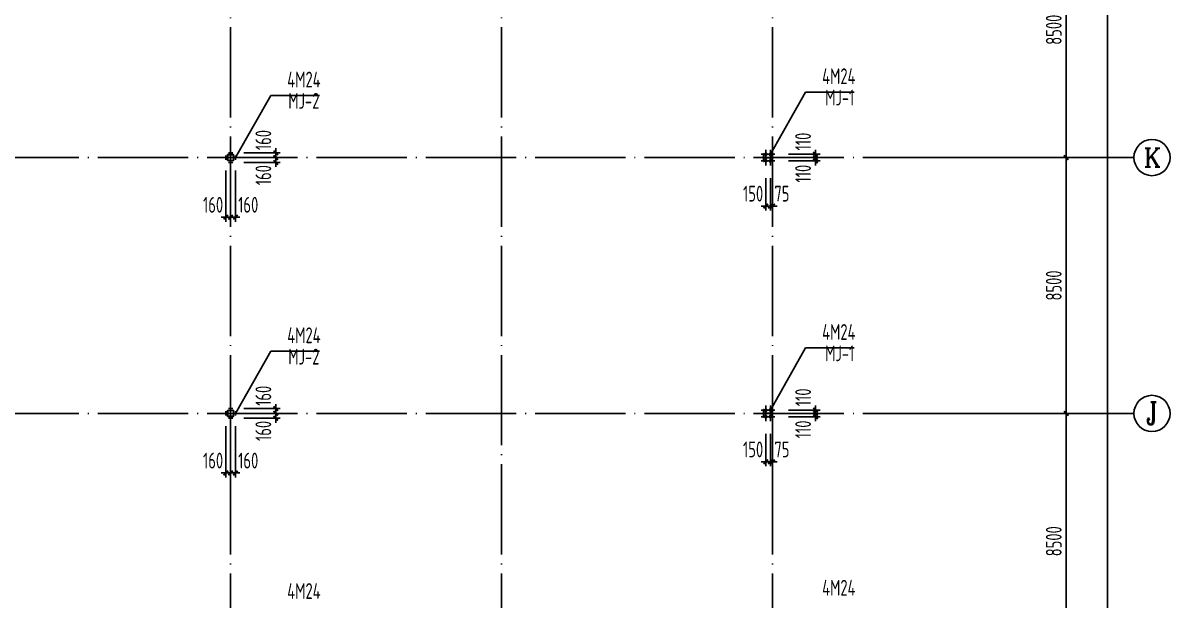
# Model space of a CAD drawing. Extents: x 753177 to 2169292, y -530934 to -273477.
# Drawn here: x 1126425 to 1164523, y -424581 to -405400 of the extents above; entities that cross this region are included whole.
import ezdxf
from ezdxf.enums import TextEntityAlignment as Align

# ---------------------------------------------------------------- set-up
doc = ezdxf.new("R2010")
doc.units = 0
doc.header["$LTSCALE"] = 1500
doc.header["$MEASUREMENT"] = 0
doc.linetypes.add('DASHED', pattern=[0.75, 0.5, -0.25])
doc.linetypes.add('DOTE', pattern=[2.42, 2, -0.2, 0.02, -0.2])
doc.layers.get('Defpoints').update_dxf_attribs({"color": 252})
for name, color, linetype in [('AXIS', 3, 'Continuous'), ('AXIS_TEXT', 7, 'Continuous'), ('BOLT', 252, 'Continuous'), ('Boltx', 252, 'DASHED'), ('DIM', 3, 'Continuous'), ('M_Prof', 2, 'Continuous'), ('TEXT', 7, 'Continuous')]:
    doc.layers.add(name, color=color, linetype=linetype)
doc.styles.add('_TCH_AXIS', font='COMPLEX', dxfattribs={"bigfont": 'GBCBIG'})
doc.styles.add('COMPLEX', font='COMPLEX')
doc.styles.add('TSSD_Dimension', font='Tssdeng.shx', dxfattribs={"width": 0.7, "bigfont": 'hztxt.shx'})
doc.styles.add('TSSD_Label', font='Tssdeng.shx', dxfattribs={"width": 0.7, "bigfont": 'hztxt.shx'})
doc.dimstyles.new('TSSD_150_150', dxfattribs={"dimtxt": 525, "dimasz": 150, "dimexe": 150, "dimexo": 375, "dimgap": 150, "dimtad": 1, "dimdec": 0, "dimzin": 0, "dimdsep": 46, "dimtxsty": 'TSSD_Dimension', "dimblk": 'ARCHTICK', "dimblk1": 'ARCHTICK', "dimblk2": 'ARCHTICK', "dimcen": 0, "dimdle": 150, "dimclrt": 7, "dimadec": 0, "dimazin": 0, "dimtfac": 1, "dimtdec": 0, "dimtix": 1, "dimtmove": 2, "dimatfit": 3, "dimfxl": 0, "dimtolj": 1, "dimtzin": 0, "dimarcsym": 0})

# ---------------------------------------------------------------- blocks, each defined once
blk = doc.blocks.new('_ArchTick')
at = {"color": 0, "linetype": 'ByBlock', "const_width": 0.4}
blk.add_lwpolyline([(-0.5, -0.5), (0.5, 0.5)], dxfattribs=at)
blk = doc.blocks.new('*D42')
at = {"layer": 'AXIS', "color": 0, "lineweight": -2, "transparency": 16777216}
for p, q in [((639125, 117720), (639125, 126520)), ((635750, 126370), (639275, 126370)), ((635750, 117870), (639275, 117870))]:
    blk.add_line(p, q, dxfattribs=at)
at = {"layer": 'Defpoints', "color": 0, "transparency": 16777216}
for p in [(635375, 126370), (639125, 126370), (635375, 117870)]:
    blk.add_point(p, dxfattribs=at)
at = {"layer": 'AXIS', "color": 0, "lineweight": -2, "transparency": 16777216, "xscale": 150, "yscale": 150, "zscale": 150}
for p, rotation in [((639125, 126370), 90), ((639125, 117870), 270)]:
    blk.add_blockref('_ArchTick', p, dxfattribs=dict(at, rotation=rotation))
at = {"layer": 'AXIS', "color": 7, "transparency": 16777216, "insert": (638713, 122120), "char_height": 525, "attachment_point": 5, "rotation": 90, "style": 'TSSD_Dimension'}
blk.add_mtext('\\A1;8500', dxfattribs=at)
blk = doc.blocks.new('*D43')
at = {"layer": 'AXIS', "color": 0, "lineweight": -2, "transparency": 16777216}
for p, q in [((635750, 134870), (639275, 134870)), ((639125, 126220), (639125, 135020)), ((635750, 126370), (639275, 126370))]:
    blk.add_line(p, q, dxfattribs=at)
at = {"layer": 'Defpoints', "color": 0, "transparency": 16777216}
for p in [(635375, 134870), (639125, 134870), (635375, 126370)]:
    blk.add_point(p, dxfattribs=at)
at = {"layer": 'AXIS', "color": 0, "lineweight": -2, "transparency": 16777216, "xscale": 150, "yscale": 150, "zscale": 150}
for p, rotation in [((639125, 134870), 90), ((639125, 126370), 270)]:
    blk.add_blockref('_ArchTick', p, dxfattribs=dict(at, rotation=rotation))
at = {"layer": 'AXIS', "color": 7, "transparency": 16777216, "insert": (638713, 130620), "char_height": 525, "attachment_point": 5, "rotation": 90, "style": 'TSSD_Dimension'}
blk.add_mtext('\\A1;8500', dxfattribs=at)
blk = doc.blocks.new('*D44')
at = {"layer": 'AXIS', "color": 0, "lineweight": -2, "transparency": 16777216}
for p, q in [((635750, 143370), (639275, 143370)), ((639125, 134720), (639125, 143520)), ((635750, 134870), (639275, 134870))]:
    blk.add_line(p, q, dxfattribs=at)
at = {"layer": 'Defpoints', "color": 0, "transparency": 16777216}
for p in [(635375, 143370), (639125, 143370), (635375, 134870)]:
    blk.add_point(p, dxfattribs=at)
at = {"layer": 'AXIS', "color": 0, "lineweight": -2, "transparency": 16777216, "xscale": 150, "yscale": 150, "zscale": 150}
for p, rotation in [((639125, 143370), 90), ((639125, 134870), 270)]:
    blk.add_blockref('_ArchTick', p, dxfattribs=dict(at, rotation=rotation))
at = {"layer": 'AXIS', "color": 7, "transparency": 16777216, "insert": (638713, 139120), "char_height": 525, "attachment_point": 5, "rotation": 90, "style": 'TSSD_Dimension'}
blk.add_mtext('\\A1;8500', dxfattribs=at)
blk = doc.blocks.new('_AXISO')
blk.add_circle((0, 0), 0.5)
at = {"layer": 'AXIS_TEXT', "style": 'COMPLEX', "width": 1.041667}
blk.add_attdef('A', text='', height=0.56, dxfattribs=at).set_placement((-0.25, -0.28), (0.25, -0.28), align=Align.FIT)
blk = doc.blocks.new('*D68')
at = {"layer": 'Defpoints', "color": 0, "transparency": 16777216}
for p in [(634228, 168870), (640501, 168870), (634228, 58370)]:
    blk.add_point(p, dxfattribs=at)
at = {"layer": 'DIM', "color": 0, "lineweight": -2, "transparency": 16777216}
for p, q in [((634603, 168870), (640651, 168870)), ((640501, 58220), (640501, 169020)), ((634603, 58370), (640651, 58370))]:
    blk.add_line(p, q, dxfattribs=at)
at = {"layer": 'DIM', "color": 0, "lineweight": -2, "transparency": 16777216, "xscale": 150, "yscale": 150, "zscale": 150}
for p, rotation in [((640501, 168870), 90), ((640501, 58370), 270)]:
    blk.add_blockref('_ArchTick', p, dxfattribs=dict(at, rotation=rotation))
at = {"layer": 'DIM', "color": 7, "transparency": 16777216, "insert": (640088, 113620), "char_height": 525, "attachment_point": 5, "rotation": 90, "style": 'TSSD_Dimension'}
blk.add_mtext('\\A1;110500', dxfattribs=at)
blk = doc.blocks.new('A$C01EB0BB3')
at = {"layer": 'M_Prof'}
for points in [[(17900, 76400), (18100, 76400), (18100, 76600), (17900, 76600)], [(17906, 76406), (18094, 76406), (18094, 76594), (17906, 76594)], [(36000, 76375), (36000, 76625), (35988, 76625), (35988, 76504), (35712, 76504), (35712, 76625), (35700, 76625), (35700, 76375), (35712, 76375), (35712, 76496), (35988, 76496), (35988, 76375)], [(17900, 67900), (18100, 67900), (18100, 68100), (17900, 68100)], [(17906, 67906), (18094, 67906), (18094, 68094), (17906, 68094)], [(36000, 67875), (36000, 68125), (35988, 68125), (35988, 68004), (35712, 68004), (35712, 68125), (35700, 68125), (35700, 67875), (35712, 67875), (35712, 67996), (35988, 67996), (35988, 67875)]]:
    blk.add_lwpolyline(points, close=True, dxfattribs=at)
blk = doc.blocks.new('*D443')
at = {"layer": 'Defpoints', "color": 0, "transparency": 16777216}
for p in [(1151098, -410185), (1151248, -410185), (1151248, -411486)]:
    blk.add_point(p, dxfattribs=at)
at = {"layer": 'DIM', "color": 0, "lineweight": -2, "transparency": 16777216}
for p, q in [((1151098, -410560), (1151098, -411636)), ((1151248, -410560), (1151248, -411636)), ((1151098, -411486), (1150948, -411486)), ((1151098, -411486), (1151248, -411486)), ((1151248, -411486), (1151398, -411486))]:
    blk.add_line(p, q, dxfattribs=at)
at = {"layer": 'DIM', "color": 0, "lineweight": -2, "transparency": 16777216, "xscale": 150, "yscale": 150, "zscale": 150}
blk.add_blockref('_ArchTick', (1151098, -411486), dxfattribs=at)
at = {"layer": 'DIM', "color": 0, "lineweight": -2, "transparency": 16777216, "xscale": 150, "yscale": 150, "zscale": 150, "rotation": 180}
blk.add_blockref('_ArchTick', (1151248, -411486), dxfattribs=at)
at = {"layer": 'DIM', "color": 7, "transparency": 16777216, "insert": (1150675, -411074), "char_height": 525, "attachment_point": 5, "style": 'TSSD_Dimension'}
blk.add_mtext('\\A1;150', dxfattribs=at)
blk = doc.blocks.new('*D444')
at = {"layer": 'Defpoints', "color": 0, "transparency": 16777216}
for p in [(1151472, -409876), (1152748, -409876), (1151472, -409986)]:
    blk.add_point(p, dxfattribs=at)
at = {"layer": 'DIM', "color": 0, "lineweight": -2, "transparency": 16777216}
for p, q in [((1151847, -409876), (1152898, -409876)), ((1152748, -409876), (1152748, -409726)), ((1152748, -409986), (1152748, -409876)), ((1151847, -409986), (1152898, -409986)), ((1152748, -409986), (1152748, -410136))]:
    blk.add_line(p, q, dxfattribs=at)
at = {"layer": 'DIM', "color": 0, "lineweight": -2, "transparency": 16777216, "xscale": 150, "yscale": 150, "zscale": 150}
for p, rotation in [((1152748, -409876), 270), ((1152748, -409986), 90)]:
    blk.add_blockref('_ArchTick', p, dxfattribs=dict(at, rotation=rotation))
at = {"layer": 'DIM', "color": 7, "transparency": 16777216, "insert": (1152336, -410409), "char_height": 525, "attachment_point": 5, "rotation": 90, "style": 'TSSD_Dimension'}
blk.add_mtext('\\A1;110', dxfattribs=at)
blk = doc.blocks.new('*D445')
at = {"layer": 'Defpoints', "color": 0, "transparency": 16777216}
for p in [(1151248, -410185), (1151323, -410185), (1151323, -411486)]:
    blk.add_point(p, dxfattribs=at)
at = {"layer": 'DIM', "color": 0, "lineweight": -2, "transparency": 16777216}
for p, q in [((1151248, -410560), (1151248, -411636)), ((1151323, -410560), (1151323, -411636)), ((1151248, -411486), (1151098, -411486)), ((1151248, -411486), (1151323, -411486)), ((1151323, -411486), (1151473, -411486))]:
    blk.add_line(p, q, dxfattribs=at)
at = {"layer": 'DIM', "color": 0, "lineweight": -2, "transparency": 16777216, "xscale": 150, "yscale": 150, "zscale": 150}
blk.add_blockref('_ArchTick', (1151248, -411486), dxfattribs=at)
at = {"layer": 'DIM', "color": 0, "lineweight": -2, "transparency": 16777216, "xscale": 150, "yscale": 150, "zscale": 150, "rotation": 180}
blk.add_blockref('_ArchTick', (1151323, -411486), dxfattribs=at)
at = {"layer": 'DIM', "color": 7, "transparency": 16777216, "insert": (1151633, -411074), "char_height": 525, "attachment_point": 5, "style": 'TSSD_Dimension'}
blk.add_mtext('\\A1;75', dxfattribs=at)
blk = doc.blocks.new('*D446')
at = {"layer": 'Defpoints', "color": 0, "transparency": 16777216}
for p in [(1151472, -409766), (1151472, -409876), (1152748, -409766)]:
    blk.add_point(p, dxfattribs=at)
at = {"layer": 'DIM', "color": 0, "lineweight": -2, "transparency": 16777216}
for p, q in [((1151847, -409766), (1152898, -409766)), ((1151847, -409876), (1152898, -409876)), ((1152748, -409766), (1152748, -409616)), ((1152748, -409876), (1152748, -409766)), ((1152748, -409876), (1152748, -410026))]:
    blk.add_line(p, q, dxfattribs=at)
at = {"layer": 'DIM', "color": 0, "lineweight": -2, "transparency": 16777216, "xscale": 150, "yscale": 150, "zscale": 150}
for p, rotation in [((1152748, -409766), 270), ((1152748, -409876), 90)]:
    blk.add_blockref('_ArchTick', p, dxfattribs=dict(at, rotation=rotation))
at = {"layer": 'DIM', "color": 7, "transparency": 16777216, "insert": (1152336, -409343), "char_height": 525, "attachment_point": 5, "rotation": 90, "style": 'TSSD_Dimension'}
blk.add_mtext('\\A1;110', dxfattribs=at)
blk = doc.blocks.new('*D435')
at = {"layer": 'Defpoints', "color": 0, "transparency": 16777216}
for p in [(1133163, -409927), (1133323, -409927), (1133323, -411857)]:
    blk.add_point(p, dxfattribs=at)
at = {"layer": 'DIM', "color": 0, "lineweight": -2, "transparency": 16777216}
for p, q in [((1133163, -410302), (1133163, -412007)), ((1133323, -410302), (1133323, -412007)), ((1133163, -411857), (1133013, -411857)), ((1133163, -411857), (1133323, -411857)), ((1133323, -411857), (1133473, -411857))]:
    blk.add_line(p, q, dxfattribs=at)
at = {"layer": 'DIM', "color": 0, "lineweight": -2, "transparency": 16777216, "xscale": 150, "yscale": 150, "zscale": 150}
blk.add_blockref('_ArchTick', (1133163, -411857), dxfattribs=at)
at = {"layer": 'DIM', "color": 0, "lineweight": -2, "transparency": 16777216, "xscale": 150, "yscale": 150, "zscale": 150, "rotation": 180}
blk.add_blockref('_ArchTick', (1133323, -411857), dxfattribs=at)
at = {"layer": 'DIM', "color": 7, "transparency": 16777216, "insert": (1132740, -411445), "char_height": 525, "attachment_point": 5, "style": 'TSSD_Dimension'}
blk.add_mtext('\\A1;160', dxfattribs=at)
blk = doc.blocks.new('*D436')
at = {"layer": 'Defpoints', "color": 0, "transparency": 16777216}
for p in [(1133323, -409927), (1133483, -409927), (1133483, -411857)]:
    blk.add_point(p, dxfattribs=at)
at = {"layer": 'DIM', "color": 0, "lineweight": -2, "transparency": 16777216}
for p, q in [((1133323, -410302), (1133323, -412007)), ((1133483, -410302), (1133483, -412007)), ((1133323, -411857), (1133173, -411857)), ((1133323, -411857), (1133483, -411857)), ((1133483, -411857), (1133633, -411857))]:
    blk.add_line(p, q, dxfattribs=at)
at = {"layer": 'DIM', "color": 0, "lineweight": -2, "transparency": 16777216, "xscale": 150, "yscale": 150, "zscale": 150}
blk.add_blockref('_ArchTick', (1133323, -411857), dxfattribs=at)
at = {"layer": 'DIM', "color": 0, "lineweight": -2, "transparency": 16777216, "xscale": 150, "yscale": 150, "zscale": 150, "rotation": 180}
blk.add_blockref('_ArchTick', (1133483, -411857), dxfattribs=at)
at = {"layer": 'DIM', "color": 7, "transparency": 16777216, "insert": (1133907, -411445), "char_height": 525, "attachment_point": 5, "style": 'TSSD_Dimension'}
blk.add_mtext('\\A1;160', dxfattribs=at)
blk = doc.blocks.new('*D437')
at = {"layer": 'Defpoints', "color": 0, "transparency": 16777216}
for p in [(1133381, -409716), (1133381, -409876), (1134822, -409876)]:
    blk.add_point(p, dxfattribs=at)
at = {"layer": 'DIM', "color": 0, "lineweight": -2, "transparency": 16777216}
for p, q in [((1133756, -409716), (1134972, -409716)), ((1133756, -409876), (1134972, -409876)), ((1134822, -409716), (1134822, -409566)), ((1134822, -409716), (1134822, -409876)), ((1134822, -409876), (1134822, -410026))]:
    blk.add_line(p, q, dxfattribs=at)
at = {"layer": 'DIM', "color": 0, "lineweight": -2, "transparency": 16777216, "xscale": 150, "yscale": 150, "zscale": 150}
for p, rotation in [((1134822, -409716), 270), ((1134822, -409876), 90)]:
    blk.add_blockref('_ArchTick', p, dxfattribs=dict(at, rotation=rotation))
at = {"layer": 'DIM', "color": 7, "transparency": 16777216, "insert": (1134410, -409293), "char_height": 525, "attachment_point": 5, "rotation": 90, "style": 'TSSD_Dimension'}
blk.add_mtext('\\A1;160', dxfattribs=at)
blk = doc.blocks.new('*D438')
at = {"layer": 'Defpoints', "color": 0, "transparency": 16777216}
for p in [(1133381, -409876), (1133381, -410036), (1134822, -410036)]:
    blk.add_point(p, dxfattribs=at)
at = {"layer": 'DIM', "color": 0, "lineweight": -2, "transparency": 16777216}
for p, q in [((1133756, -409876), (1134972, -409876)), ((1134822, -409876), (1134822, -409726)), ((1134822, -409876), (1134822, -410036)), ((1133756, -410036), (1134972, -410036)), ((1134822, -410036), (1134822, -410186))]:
    blk.add_line(p, q, dxfattribs=at)
at = {"layer": 'DIM', "color": 0, "lineweight": -2, "transparency": 16777216, "xscale": 150, "yscale": 150, "zscale": 150}
for p, rotation in [((1134822, -409876), 270), ((1134822, -410036), 90)]:
    blk.add_blockref('_ArchTick', p, dxfattribs=dict(at, rotation=rotation))
at = {"layer": 'DIM', "color": 7, "transparency": 16777216, "insert": (1134410, -410459), "char_height": 525, "attachment_point": 5, "rotation": 90, "style": 'TSSD_Dimension'}
blk.add_mtext('\\A1;160', dxfattribs=at)
blk = doc.blocks.new('*D455')
at = {"layer": 'Defpoints', "color": 0, "transparency": 16777216}
for p in [(1151098, -418685), (1151248, -418685), (1151248, -419986)]:
    blk.add_point(p, dxfattribs=at)
at = {"layer": 'DIM', "color": 0, "lineweight": -2, "transparency": 16777216}
for p, q in [((1151098, -419060), (1151098, -420136)), ((1151248, -419060), (1151248, -420136)), ((1151098, -419986), (1150948, -419986)), ((1151098, -419986), (1151248, -419986)), ((1151248, -419986), (1151398, -419986))]:
    blk.add_line(p, q, dxfattribs=at)
at = {"layer": 'DIM', "color": 0, "lineweight": -2, "transparency": 16777216, "xscale": 150, "yscale": 150, "zscale": 150}
blk.add_blockref('_ArchTick', (1151098, -419986), dxfattribs=at)
at = {"layer": 'DIM', "color": 0, "lineweight": -2, "transparency": 16777216, "xscale": 150, "yscale": 150, "zscale": 150, "rotation": 180}
blk.add_blockref('_ArchTick', (1151248, -419986), dxfattribs=at)
at = {"layer": 'DIM', "color": 7, "transparency": 16777216, "insert": (1150675, -419574), "char_height": 525, "attachment_point": 5, "style": 'TSSD_Dimension'}
blk.add_mtext('\\A1;150', dxfattribs=at)
blk = doc.blocks.new('*D456')
at = {"layer": 'Defpoints', "color": 0, "transparency": 16777216}
for p in [(1151472, -418376), (1151472, -418486), (1152748, -418376)]:
    blk.add_point(p, dxfattribs=at)
at = {"layer": 'DIM', "color": 0, "lineweight": -2, "transparency": 16777216}
for p, q in [((1152748, -418376), (1152748, -418226)), ((1151847, -418376), (1152898, -418376)), ((1151847, -418486), (1152898, -418486)), ((1152748, -418486), (1152748, -418376)), ((1152748, -418486), (1152748, -418636))]:
    blk.add_line(p, q, dxfattribs=at)
at = {"layer": 'DIM', "color": 0, "lineweight": -2, "transparency": 16777216, "xscale": 150, "yscale": 150, "zscale": 150}
for p, rotation in [((1152748, -418376), 270), ((1152748, -418486), 90)]:
    blk.add_blockref('_ArchTick', p, dxfattribs=dict(at, rotation=rotation))
at = {"layer": 'DIM', "color": 7, "transparency": 16777216, "insert": (1152336, -418909), "char_height": 525, "attachment_point": 5, "rotation": 90, "style": 'TSSD_Dimension'}
blk.add_mtext('\\A1;110', dxfattribs=at)
blk = doc.blocks.new('*D457')
at = {"layer": 'Defpoints', "color": 0, "transparency": 16777216}
for p in [(1151248, -418685), (1151323, -418685), (1151323, -419986)]:
    blk.add_point(p, dxfattribs=at)
at = {"layer": 'DIM', "color": 0, "lineweight": -2, "transparency": 16777216}
for p, q in [((1151248, -419060), (1151248, -420136)), ((1151323, -419060), (1151323, -420136)), ((1151248, -419986), (1151098, -419986)), ((1151248, -419986), (1151323, -419986)), ((1151323, -419986), (1151473, -419986))]:
    blk.add_line(p, q, dxfattribs=at)
at = {"layer": 'DIM', "color": 0, "lineweight": -2, "transparency": 16777216, "xscale": 150, "yscale": 150, "zscale": 150}
blk.add_blockref('_ArchTick', (1151248, -419986), dxfattribs=at)
at = {"layer": 'DIM', "color": 0, "lineweight": -2, "transparency": 16777216, "xscale": 150, "yscale": 150, "zscale": 150, "rotation": 180}
blk.add_blockref('_ArchTick', (1151323, -419986), dxfattribs=at)
at = {"layer": 'DIM', "color": 7, "transparency": 16777216, "insert": (1151633, -419574), "char_height": 525, "attachment_point": 5, "style": 'TSSD_Dimension'}
blk.add_mtext('\\A1;75', dxfattribs=at)
blk = doc.blocks.new('*D458')
at = {"layer": 'Defpoints', "color": 0, "transparency": 16777216}
for p in [(1151472, -418266), (1152748, -418266), (1151472, -418376)]:
    blk.add_point(p, dxfattribs=at)
at = {"layer": 'DIM', "color": 0, "lineweight": -2, "transparency": 16777216}
for p, q in [((1151847, -418266), (1152898, -418266)), ((1152748, -418266), (1152748, -418116)), ((1152748, -418376), (1152748, -418266)), ((1151847, -418376), (1152898, -418376)), ((1152748, -418376), (1152748, -418526))]:
    blk.add_line(p, q, dxfattribs=at)
at = {"layer": 'DIM', "color": 0, "lineweight": -2, "transparency": 16777216, "xscale": 150, "yscale": 150, "zscale": 150}
for p, rotation in [((1152748, -418266), 270), ((1152748, -418376), 90)]:
    blk.add_blockref('_ArchTick', p, dxfattribs=dict(at, rotation=rotation))
at = {"layer": 'DIM', "color": 7, "transparency": 16777216, "insert": (1152336, -417843), "char_height": 525, "attachment_point": 5, "rotation": 90, "style": 'TSSD_Dimension'}
blk.add_mtext('\\A1;110', dxfattribs=at)
blk = doc.blocks.new('*D447')
at = {"layer": 'Defpoints', "color": 0, "transparency": 16777216}
for p in [(1133163, -418427), (1133323, -418427), (1133323, -420357)]:
    blk.add_point(p, dxfattribs=at)
at = {"layer": 'DIM', "color": 0, "lineweight": -2, "transparency": 16777216}
for p, q in [((1133163, -418802), (1133163, -420507)), ((1133323, -418802), (1133323, -420507)), ((1133163, -420357), (1133013, -420357)), ((1133163, -420357), (1133323, -420357)), ((1133323, -420357), (1133473, -420357))]:
    blk.add_line(p, q, dxfattribs=at)
at = {"layer": 'DIM', "color": 0, "lineweight": -2, "transparency": 16777216, "xscale": 150, "yscale": 150, "zscale": 150}
blk.add_blockref('_ArchTick', (1133163, -420357), dxfattribs=at)
at = {"layer": 'DIM', "color": 0, "lineweight": -2, "transparency": 16777216, "xscale": 150, "yscale": 150, "zscale": 150, "rotation": 180}
blk.add_blockref('_ArchTick', (1133323, -420357), dxfattribs=at)
at = {"layer": 'DIM', "color": 7, "transparency": 16777216, "insert": (1132740, -419945), "char_height": 525, "attachment_point": 5, "style": 'TSSD_Dimension'}
blk.add_mtext('\\A1;160', dxfattribs=at)
blk = doc.blocks.new('*D448')
at = {"layer": 'Defpoints', "color": 0, "transparency": 16777216}
for p in [(1133323, -418427), (1133483, -418427), (1133483, -420357)]:
    blk.add_point(p, dxfattribs=at)
at = {"layer": 'DIM', "color": 0, "lineweight": -2, "transparency": 16777216}
for p, q in [((1133323, -418802), (1133323, -420507)), ((1133483, -418802), (1133483, -420507)), ((1133323, -420357), (1133173, -420357)), ((1133323, -420357), (1133483, -420357)), ((1133483, -420357), (1133633, -420357))]:
    blk.add_line(p, q, dxfattribs=at)
at = {"layer": 'DIM', "color": 0, "lineweight": -2, "transparency": 16777216, "xscale": 150, "yscale": 150, "zscale": 150}
blk.add_blockref('_ArchTick', (1133323, -420357), dxfattribs=at)
at = {"layer": 'DIM', "color": 0, "lineweight": -2, "transparency": 16777216, "xscale": 150, "yscale": 150, "zscale": 150, "rotation": 180}
blk.add_blockref('_ArchTick', (1133483, -420357), dxfattribs=at)
at = {"layer": 'DIM', "color": 7, "transparency": 16777216, "insert": (1133907, -419945), "char_height": 525, "attachment_point": 5, "style": 'TSSD_Dimension'}
blk.add_mtext('\\A1;160', dxfattribs=at)
blk = doc.blocks.new('*D449')
at = {"layer": 'Defpoints', "color": 0, "transparency": 16777216}
for p in [(1133381, -418216), (1133381, -418376), (1134822, -418376)]:
    blk.add_point(p, dxfattribs=at)
at = {"layer": 'DIM', "color": 0, "lineweight": -2, "transparency": 16777216}
for p, q in [((1133756, -418216), (1134972, -418216)), ((1134822, -418216), (1134822, -418066)), ((1134822, -418216), (1134822, -418376)), ((1133756, -418376), (1134972, -418376)), ((1134822, -418376), (1134822, -418526))]:
    blk.add_line(p, q, dxfattribs=at)
at = {"layer": 'DIM', "color": 0, "lineweight": -2, "transparency": 16777216, "xscale": 150, "yscale": 150, "zscale": 150}
for p, rotation in [((1134822, -418216), 270), ((1134822, -418376), 90)]:
    blk.add_blockref('_ArchTick', p, dxfattribs=dict(at, rotation=rotation))
at = {"layer": 'DIM', "color": 7, "transparency": 16777216, "insert": (1134410, -417793), "char_height": 525, "attachment_point": 5, "rotation": 90, "style": 'TSSD_Dimension'}
blk.add_mtext('\\A1;160', dxfattribs=at)
blk = doc.blocks.new('*D450')
at = {"layer": 'Defpoints', "color": 0, "transparency": 16777216}
for p in [(1133381, -418376), (1133381, -418536), (1134822, -418536)]:
    blk.add_point(p, dxfattribs=at)
at = {"layer": 'DIM', "color": 0, "lineweight": -2, "transparency": 16777216}
for p, q in [((1134822, -418376), (1134822, -418226)), ((1133756, -418376), (1134972, -418376)), ((1133756, -418536), (1134972, -418536)), ((1134822, -418376), (1134822, -418536)), ((1134822, -418536), (1134822, -418686))]:
    blk.add_line(p, q, dxfattribs=at)
at = {"layer": 'DIM', "color": 0, "lineweight": -2, "transparency": 16777216, "xscale": 150, "yscale": 150, "zscale": 150}
for p, rotation in [((1134822, -418376), 270), ((1134822, -418536), 90)]:
    blk.add_blockref('_ArchTick', p, dxfattribs=dict(at, rotation=rotation))
at = {"layer": 'DIM', "color": 7, "transparency": 16777216, "insert": (1134410, -418959), "char_height": 525, "attachment_point": 5, "rotation": 90, "style": 'TSSD_Dimension'}
blk.add_mtext('\\A1;160', dxfattribs=at)
blk = doc.blocks.new('A$C72AE6952')
at = {"layer": 'AXIS', "color": 252, "linetype": 'DOTE'}
for p, q in [((18000, 113500), (18000, -3000)), ((27000, 113500), (27000, -3000)), ((36000, 113500), (36000, -3000)), ((42000, 76500), (-6000, 76500)), ((42000, 68000), (-6000, 68000))]:
    blk.add_line(p, q, dxfattribs=at)
at = {"layer": 'AXIS'}
for p, q in [((42000, 76500), (48000, 76500)), ((42000, 68000), (48000, 68000))]:
    blk.add_line(p, q, dxfattribs=at)
ref = blk.add_blockref('_AXISO', (48600, 76500), dxfattribs=dict(at, xscale=1200, yscale=1200, zscale=1200))
ref.add_attrib('A', 'K', dxfattribs={"layer": 'AXIS_TEXT', "height": 622.9, "style": '_TCH_AXIS'}).set_placement((48318.2, 76188.6), (48881.8, 76188.6), align=Align.FIT)
ref = blk.add_blockref('_AXISO', (48600, 68000), dxfattribs=dict(at, xscale=1200, yscale=1200, zscale=1200))
ref.add_attrib('A', 'J', dxfattribs={"layer": 'AXIS_TEXT', "height": 744.1, "style": '_TCH_AXIS'}).set_placement((48405.1, 67628), (48794.9, 67628), align=Align.FIT)
for p1, p2, picture, middle in [((42000, 76500), (42000, 85000), '*D44', (45337.5, 80750)), ((42000, 68000), (42000, 76500), '*D43', (45337.5, 72250)), ((42000, 59500), (42000, 68000), '*D42', (45337.5, 63750))]:
    dim = blk.add_aligned_dim(p1=p1, p2=p2, distance=-3750, dimstyle='TSSD_150_150', dxfattribs=at)
    dim.commit()
    dim.dimension.update_dxf_attribs({"geometry": picture, "text_midpoint": middle, "insert": (-593375.3, -58370.2)})
at = {"layer": 'DIM'}
dim = blk.add_linear_dim(base=(47125.3, 110500), p1=(40852.4, 0), p2=(40852.4, 110500), angle=90, dimstyle='TSSD_150_150', dxfattribs=at)
dim.commit()
dim.dimension.update_dxf_attribs({"geometry": '*D68', "text_midpoint": (46712.8, 55250), "insert": (-593375.3, -58370.2)})

msp = doc.modelspace()

# ---------------------------------------------------------------- linework, layer by layer
at = {"layer": 'BOLT'}
for p, q in [((1133238.2, -409876.1), (1133088.2, -409876.1)), ((1133163.2, -409951.1), (1133163.2, -409801.1)), ((1133398.2, -409716.1), (1133248.2, -409716.1)), ((1133323.2, -409791.1), (1133323.2, -409641.1)), ((1133558.2, -409876.1), (1133408.2, -409876.1)), ((1133483.2, -409951.1), (1133483.2, -409801.1)), ((1133398.2, -410036.1), (1133248.2, -410036.1)), ((1133323.2, -410111.1), (1133323.2, -409961.1)), ((1133163.2, -418451.1), (1133163.2, -418301.1)), ((1133398.2, -418216.1), (1133248.2, -418216.1)), ((1133323.2, -418291.1), (1133323.2, -418141.1)), ((1133483.2, -418451.1), (1133483.2, -418301.1)), ((1133238.2, -418376.1), (1133088.2, -418376.1)), ((1133398.2, -418536.1), (1133248.2, -418536.1)), ((1133323.2, -418611.1), (1133323.2, -418461.1)), ((1133558.2, -418376.1), (1133408.2, -418376.1))]:
    msp.add_line(p, q, dxfattribs=at)
at = {"layer": 'BOLT', "const_width": 30}
for points in [[(1133163.2, -409861.1, 1), (1133163.2, -409891.1, 1)], [(1133323.2, -409701.1, 1), (1133323.2, -409731.1, 1)], [(1133483.2, -409861.1, 1), (1133483.2, -409891.1, 1)], [(1133323.2, -410021.1, 1), (1133323.2, -410051.1, 1)], [(1133323.2, -418201.1, 1), (1133323.2, -418231.1, 1)], [(1133163.2, -418361.1, 1), (1133163.2, -418391.1, 1)], [(1133323.2, -418521.1, 1), (1133323.2, -418551.1, 1)], [(1133483.2, -418361.1, 1), (1133483.2, -418391.1, 1)]]:
    msp.add_lwpolyline(points, format="xyb", close=True, dxfattribs=at)
at = {"layer": 'Boltx'}
for p, q in [((1151248.2, -409766.1), (1150948.2, -409766.1)), ((1151098.2, -409616.1), (1151098.2, -409916.1)), ((1151398.2, -409766.1), (1151098.2, -409766.1)), ((1151098.2, -409836.1), (1151098.2, -410136.1)), ((1151248.2, -409616.1), (1151248.2, -409916.1)), ((1151248.2, -409836.1), (1151248.2, -410136.1)), ((1151248.2, -409986.1), (1150948.2, -409986.1)), ((1151398.2, -409986.1), (1151098.2, -409986.1)), ((1151248.2, -418266.1), (1150948.2, -418266.1)), ((1151098.2, -418116.1), (1151098.2, -418416.1)), ((1151398.2, -418266.1), (1151098.2, -418266.1)), ((1151248.2, -418116.1), (1151248.2, -418416.1)), ((1151248.2, -418486.1), (1150948.2, -418486.1)), ((1151098.2, -418336.1), (1151098.2, -418636.1)), ((1151398.2, -418486.1), (1151098.2, -418486.1)), ((1151248.2, -418336.1), (1151248.2, -418636.1))]:
    msp.add_line(p, q, dxfattribs=at)
for points in [[(1151068.2, -409766.1, 60, 60, 1), (1151128.2, -409766.1, 60, 60, 1)], [(1151068.2, -409986.1, 60, 60, 1), (1151128.2, -409986.1, 60, 60, 1)], [(1151218.2, -409766.1, 60, 60, 1), (1151278.2, -409766.1, 60, 60, 1)], [(1151218.2, -409986.1, 60, 60, 1), (1151278.2, -409986.1, 60, 60, 1)], [(1151068.2, -418266.1, 60, 60, 1), (1151128.2, -418266.1, 60, 60, 1)], [(1151218.2, -418266.1, 60, 60, 1), (1151278.2, -418266.1, 60, 60, 1)], [(1151068.2, -418486.1, 60, 60, 1), (1151128.2, -418486.1, 60, 60, 1)], [(1151218.2, -418486.1, 60, 60, 1), (1151278.2, -418486.1, 60, 60, 1)]]:
    msp.add_lwpolyline(points, format="xyseb", close=True, dxfattribs=at)
at = {"layer": 'TEXT'}
for p, q in [((1134655.3, -407812.3), (1133483.2, -409876.1)), ((1134655.3, -407812.3), (1136270.6, -407812.3)), ((1152420.3, -407702.3), (1151248.2, -409766.1)), ((1152420.3, -407702.3), (1154035.6, -407702.3)), ((1134655.3, -416312.3), (1133483.2, -418376.1)), ((1134655.3, -416312.3), (1136270.6, -416312.3)), ((1152420.3, -416202.3), (1151248.2, -418266.1)), ((1152420.3, -416202.3), (1154035.6, -416202.3))]:
    msp.add_line(p, q, dxfattribs=at)

# ---------------------------------------------------------------- block references
for name in ['A$C72AE6952', 'A$C01EB0BB3']:
    msp.add_blockref(name, (1115323.2, -486376.1))

# ---------------------------------------------------------------- texts
at = {"layer": 'TEXT', "style": 'TSSD_Label', "width": 0.7}
for s, p in [('4M24', (1136311.5, -407700.9)), ('4M24', (1154076.5, -407590.9)), ('MJ-1', (1154035.6, -408300.9)), ('MJ-2', (1136270.6, -408410.9)), ('4M24', (1136311.5, -416200.9)), ('4M24', (1154076.5, -416090.9)), ('MJ-2', (1136270.6, -416910.9)), ('MJ-1', (1154035.6, -416800.9)), ('4M24', (1136311.5, -424700.9)), ('4M24', (1154076.5, -424590.9))]:
    msp.add_text(s, height=525, dxfattribs=at).set_placement(p, align=Align.BOTTOM_RIGHT)

# ---------------------------------------------------------------- dimensions: what is measured, and where the dimension line sits
at = {"layer": 'DIM'}
for base, p1, p2, angle, picture, middle in [((1134822.2, -409876.1), (1133380.9, -409716.1), (1133380.9, -409876.1), 270, '*D437', (1134409.7, -409292.7)), ((1152748.2, -409766.1), (1151472.2, -409876.1), (1151472.2, -409766.1), 90, '*D446', (1152335.7, -409342.7)), ((1134822.2, -410036.1), (1133380.9, -409876.1), (1133380.9, -410036.1), 270, '*D438', (1134409.7, -410459.4)), ((1152748.2, -409876.1), (1151472.2, -409986.1), (1151472.2, -409876.1), 90, '*D444', (1152335.7, -410409.4)), ((1134822.2, -418376.1), (1133380.9, -418216.1), (1133380.9, -418376.1), 270, '*D449', (1134409.7, -417792.7)), ((1152748.2, -418266.1), (1151472.2, -418376.1), (1151472.2, -418266.1), 90, '*D458', (1152335.7, -417842.7)), ((1134822.2, -418536.1), (1133380.9, -418376.1), (1133380.9, -418536.1), 270, '*D450', (1134409.7, -418959.4)), ((1152748.2, -418376.1), (1151472.2, -418486.1), (1151472.2, -418376.1), 90, '*D456', (1152335.7, -418909.4))]:
    dim = msp.add_linear_dim(base=base, p1=p1, p2=p2, angle=angle, dimstyle='TSSD_150_150', dxfattribs=at)
    dim.commit()
    dim.dimension.update_dxf_attribs({"geometry": picture, "text_midpoint": middle, "dimtype": 160})
for base, p1, p2, picture, middle in [((1133323.2, -411857.5), (1133163.2, -409927.3), (1133323.2, -409927.3), '*D435', (1132739.8, -411445)), ((1133483.2, -411857.5), (1133323.2, -409927.3), (1133483.2, -409927.3), '*D436', (1133906.5, -411445)), ((1151248.2, -411486.1), (1151098.2, -410184.8), (1151248.2, -410184.8), '*D443', (1150674.8, -411073.6)), ((1151323.2, -411486.1), (1151248.2, -410184.8), (1151323.2, -410184.8), '*D445', (1151633.5, -411073.6)), ((1133323.2, -420357.5), (1133163.2, -418427.3), (1133323.2, -418427.3), '*D447', (1132739.8, -419945)), ((1133483.2, -420357.5), (1133323.2, -418427.3), (1133483.2, -418427.3), '*D448', (1133906.5, -419945)), ((1151248.2, -419986.1), (1151098.2, -418684.8), (1151248.2, -418684.8), '*D455', (1150674.8, -419573.6)), ((1151323.2, -419986.1), (1151248.2, -418684.8), (1151323.2, -418684.8), '*D457', (1151633.5, -419573.6))]:
    dim = msp.add_linear_dim(base=base, p1=p1, p2=p2, dimstyle='TSSD_150_150', dxfattribs=at)
    dim.commit()
    dim.dimension.update_dxf_attribs({"geometry": picture, "text_midpoint": middle, "dimtype": 160})

doc.saveas('drawing.dxf')
